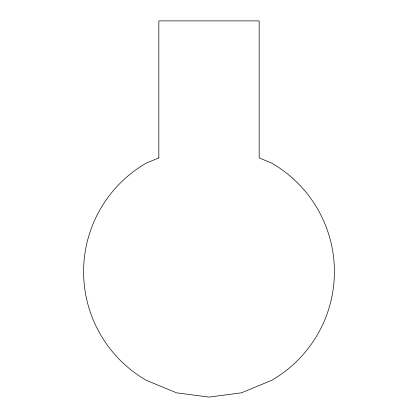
<?xml version="1.0" encoding="UTF-8"?>
<svg xmlns="http://www.w3.org/2000/svg" width="418" height="418" viewBox="0 0 418 418"><rect width="100%" height="100%" fill="white"/><g stroke="black" fill="none" stroke-linecap="round" stroke-linejoin="round"><path stroke-width="0.63" d="M158.84 157.905L146.3 163.098A125.4 125.4 0 0 0 146.3 380.302L176.542 392.826L209 397.1L241.458 392.826L271.7 380.302A125.4 125.4 0 0 0 271.7 163.098L259.16 157.905L259.16 20.9L158.84 20.9L158.84 157.905"/></g></svg>
